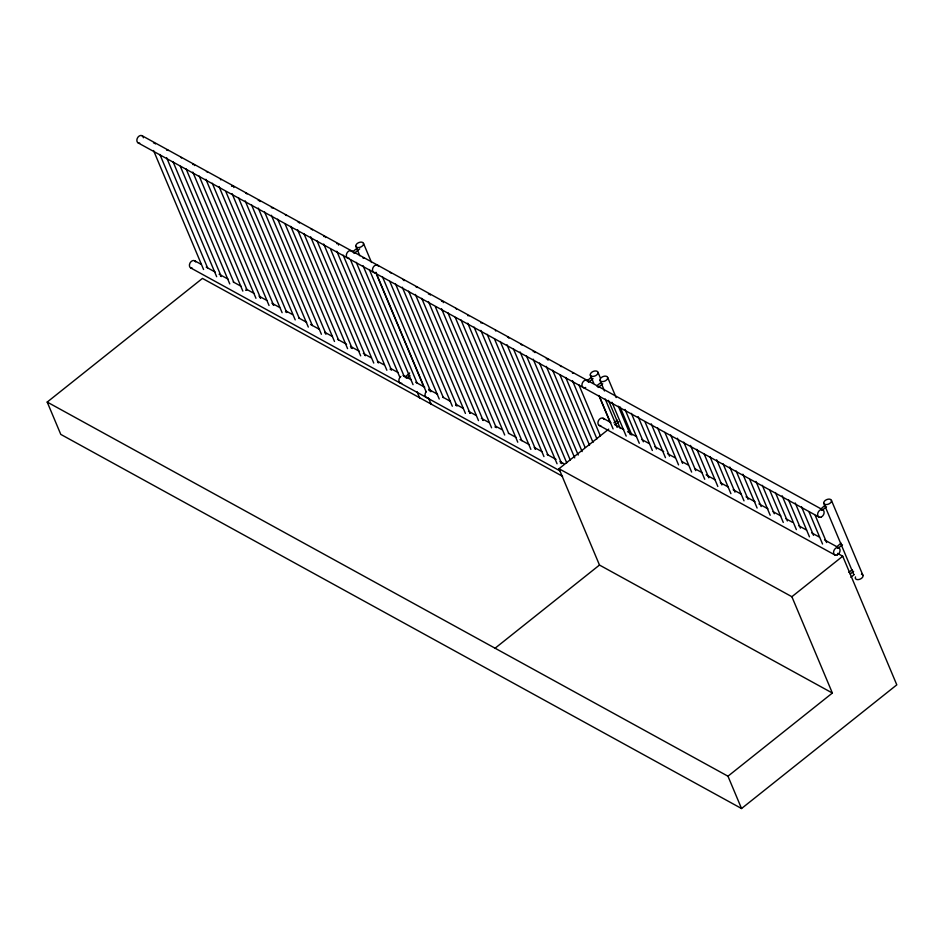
<?xml version="1.0" encoding="UTF-8"?>
<svg xmlns="http://www.w3.org/2000/svg" width="944" height="944" viewBox="0 0 944 944"><rect width="100%" height="100%" fill="white"/><g stroke="black" fill="none" stroke-linecap="round" stroke-linejoin="round"><path stroke-width="1.42" d="M409.661 372.974L405.141 377.069A4.083 2.962 -61.2 0 0 403.371 375.629M587.05 380.892L591.628 376.998M825.115 505.158L820.607 509.253M841.08 543.13L836.502 547.036M837.576 553.385L842.721 556.217L896.8 684.848L741.547 808.524L60.782 434.393L47.2 402.073L202.453 278.409L562.565 476.307M357.186 248.154L352.631 251.788L353.729 252.52M354.035 253.429L359.735 248.886M409.92 375.523L406.498 378.249L405.094 376.609M588.478 382.273L593.033 378.638M601.34 382.178L596.773 385.801L597.882 386.533M602.744 383.819L598.177 387.453L598.024 386.769M613.883 422.877L617.305 420.151M47.2 402.073L727.966 776.204L832.372 693.038L599.487 565.055L559.001 468.731L608.715 429.131M615.287 424.517L618.698 421.791M495.081 648.221L599.487 565.055M821.964 510.433L826.519 506.798M837.93 548.405L842.485 544.782M559.001 468.731L791.874 596.714L842.721 556.217M848.809 572.371L852.231 569.645M850.214 574.011L853.636 571.285M850.874 577.28L854.285 574.554M587.074 380.621L588.431 381.813M820.56 508.792L821.492 509.3M836.526 546.765L837.883 547.945M142.072 135.724L822.838 509.854M138.143 142.898L818.908 517.017M603.133 418.263L610.851 422.511M614.721 424.635L623.736 429.579M627.595 431.703L636.61 436.659M641.755 439.491L649.484 443.739M654.64 446.571L663.656 451.527M667.514 453.639L675.243 457.887M681.674 461.427L688.117 464.967M694.56 468.507L702.277 472.755M706.147 474.879L715.163 479.823M720.307 482.655L728.036 486.903M733.181 489.735L740.91 493.983M746.067 496.815L755.07 501.771M758.941 503.884L767.956 508.84M773.101 511.672L780.83 515.92M785.974 518.752L792.417 522.292M798.86 525.832L806.577 530.068M811.734 532.9L819.463 537.148M824.608 539.98L838.768 547.768M599.204 425.425L834.838 554.93M194.629 260.756L201.072 264.296M206.217 267.128L215.232 272.073M219.102 274.197L228.118 279.153M233.262 281.985L240.991 286.233M246.136 289.065L253.865 293.301M259.022 296.133L266.739 300.381M271.896 303.213L279.625 307.461M286.056 311.001L292.498 314.541M298.929 318.069L306.658 322.317M310.529 324.441L319.532 329.397M324.689 332.229L332.418 336.477M337.563 339.309L346.578 344.253M350.436 346.377L359.452 351.333M363.322 353.457L371.039 357.705M377.482 361.245L383.925 364.785M390.356 368.313L398.085 372.561M403.23 375.393L410.959 379.641M415.69 382.249L424.706 387.193M428.576 389.317L437.591 394.273M442.736 397.105L450.465 401.353M455.61 404.185L463.339 408.433M468.495 411.254L476.213 415.502M481.369 418.334L489.098 422.582M495.529 426.122L501.972 429.662M508.403 433.202L516.132 437.438M520.002 439.562L529.006 444.518M534.162 447.35L541.891 451.598M547.036 454.43L556.051 459.374M559.91 461.498L563.78 463.622M190.7 267.919L559.851 470.796M431.314 391.453L430.889 390.745A4.083 2.962 -61.2 0 0 428.706 390.025M831.463 500.45A4.083 2.443 -22.8 0 1 826.26 504.592A4.083 2.443 -22.8 0 1 825.162 500.497A4.083 2.443 -22.8 0 1 831.463 500.45L863.005 575.486M823.793 503.246L853.647 574.259M815.238 515.459L826.625 542.54M808.89 511.53L822.554 544.015M801.586 506.916L813.527 535.342M795.237 502.975L809.456 536.829M788.488 499.718L800.441 528.144M782.139 495.789L796.37 529.631M775.402 492.52L787.355 520.958M769.62 489.948L783.272 522.433M762.304 485.334L774.257 513.76M755.955 481.393L770.186 515.247M749.784 479.493L761.171 506.562M742.869 474.207L757.1 508.049M791.874 596.714L832.372 693.038M736.119 470.938L748.073 499.376M729.771 467.009L744.002 500.851M723.033 463.74L734.987 492.178M716.685 459.811L730.916 493.653M709.947 456.554L721.889 484.98M704.165 453.97L717.818 486.467M696.849 449.356L708.802 477.782M690.501 445.426L704.731 479.269M683.763 442.158L695.716 470.596M677.414 438.228L691.633 472.071M670.665 434.972L682.618 463.398M664.895 432.387L678.547 464.885M657.579 427.774L669.532 456.2M651.23 423.844L665.461 457.687M645.059 421.933L656.434 449.014M638.132 416.646L652.363 450.489M631.394 413.378L643.348 441.816M625.046 409.448L639.277 443.291M607.676 377.47A4.083 2.443 -22.8 0 1 602.473 381.612A4.083 2.443 -22.8 0 1 601.375 377.506A4.083 2.443 -22.8 0 1 607.676 377.47L616.125 397.566M620.066 406.947L631.902 435.09M618.308 406.191L630.25 434.618M611.96 402.25L626.179 436.104M597.965 372.29A4.083 2.443 -22.8 0 1 592.761 376.432A4.083 2.443 -22.8 0 1 591.664 372.325A4.083 2.443 -22.8 0 1 597.965 372.29L600.254 377.718M600.006 380.255L604.514 390.981M608.455 400.362L620.291 428.493M605.21 398.993L617.164 427.42M599.428 396.409L613.093 428.906M590.295 375.075L593.729 383.229M598.862 395.453L610.284 422.629M578.825 384.68L600.431 436.069M572.489 380.751L596.927 438.901M565.739 377.482L593.021 442.394M559.957 374.91L589.516 445.226M727.966 776.204L741.547 808.524M552.653 370.296L585.044 447.373M546.305 366.366L582.118 451.562M539.555 363.098L578.212 455.055M533.207 359.168L574.707 457.887M526.469 355.9L570.235 460.023M520.12 351.97L566.73 462.867M513.371 348.702L561.692 463.646M507.022 344.784L557.054 463.775M500.285 341.516L548.027 455.102M494.503 338.943L543.956 456.589M487.187 334.318L535.508 449.261M480.85 330.388L530.87 449.391M474.1 327.12L521.843 440.718M467.752 323.202L517.772 442.193M461.014 319.933L508.757 433.52M455.232 317.349L504.686 435.007M447.916 312.735L496.237 427.679M441.568 308.806L491.588 427.809M435.396 306.894L483.139 420.481A2.171 1.298 -22.8 0 0 482.986 420.186M428.482 301.608L478.502 420.611M421.732 298.339L470.053 413.283M415.384 294.422L465.416 413.413M408.646 291.153L456.967 406.097M402.297 287.224L452.318 406.227M395.548 283.955L443.302 397.542M389.778 281.383L439.231 399.029M382.462 276.757L430.783 391.701M376.113 272.84L426.133 391.831M363.523 243.446A4.083 2.443 -22.8 0 1 358.319 247.588A4.083 2.443 -22.8 0 1 357.233 243.481A4.083 2.443 -22.8 0 1 363.523 243.446L371.523 262.467M376.656 274.692L423.49 386.084M428.623 398.309L430.912 403.749M369.352 269.559L417.118 383.158M355.864 246.231L359.853 255.741M416.965 391.595L419.82 398.38M363.015 265.63L413.047 384.645M356.266 262.361L404.008 375.96M350.484 259.789L399.937 377.435M343.179 255.175L391.489 370.119M336.831 251.246L386.851 370.249M330.648 249.322L378.402 362.921A2.171 1.298 -22.8 0 0 377.954 362.39M323.733 244.048L373.753 363.051M316.995 240.779L365.304 355.723M310.647 236.85L360.667 355.853M303.897 233.581L352.218 348.525M297.549 229.663L347.581 348.655M290.811 226.395L338.554 339.982M285.029 223.822L334.483 341.468M277.713 219.197L326.034 334.141M271.376 215.267L321.397 334.27M264.627 211.999L312.37 325.597M258.278 208.069L308.299 327.072M251.529 204.813L299.283 318.399M245.192 200.883L295.212 319.886M238.443 197.615L286.764 312.558M232.094 193.685L282.114 312.688M225.923 191.774L273.666 305.36A2.171 1.298 -22.8 0 0 273.229 304.829M219.008 186.487L269.028 305.49M212.258 183.219L260.579 298.162M205.91 179.301L255.942 298.292M199.172 176.032L246.915 289.619M192.824 172.103L242.844 291.106M186.074 168.834L233.829 282.421M180.304 166.262L229.758 283.908M172.988 161.636L221.309 276.58M166.64 157.719L216.66 276.71M159.89 154.45L207.645 268.037M153.553 150.521L203.574 269.524M861.435 574.223A4.083 2.443 -22.8 0 1 862.509 577.339A4.083 2.443 -22.8 0 1 857.482 579.628A4.083 2.443 -22.8 0 1 855.535 576.914M600.762 425.661A4.083 2.962 -61.2 0 1 598.567 420.422A4.083 2.962 -61.2 0 1 604.172 419.455M585.681 387.477A4.083 2.962 -61.2 0 1 582.047 385.766A4.083 2.962 -61.2 0 1 584.218 380.715A4.083 2.962 -61.2 0 1 588.23 381.541M143.11 136.915A4.083 2.962 -61.2 0 1 143.346 137.777M139.712 143.122A4.083 2.962 -61.2 0 1 137.269 138.367A4.083 2.962 -61.2 0 1 142.686 136.219M376.208 272.356A4.083 2.962 -61.2 0 1 372.573 270.645A4.083 2.962 -61.2 0 1 374.744 265.594A4.083 2.962 -61.2 0 1 378.756 266.42M427.915 397.66A4.083 2.962 -61.2 0 1 425.166 395.819A4.083 2.962 -61.2 0 1 426.31 391.536M192.269 268.155A4.083 2.962 -61.2 0 1 190.063 262.916A4.083 2.962 -61.2 0 1 195.668 261.948M285.43 214.902A2.171 1.298 -22.8 0 1 286.256 215.574M155.347 143.63A2.171 1.298 -22.8 0 1 155.371 143.984M153.518 142.957A2.171 1.298 -22.8 0 1 154.509 142.957M325.196 333.468A2.171 1.298 -22.8 0 1 325.597 333.61M271.341 207.715A2.171 1.298 -22.8 0 1 273.017 208.081M390.179 369.399A2.171 1.298 -22.8 0 1 391.052 369.588M336.796 243.682A2.171 1.298 -22.8 0 1 338.518 245.086M260.143 297.631A2.171 1.298 -22.8 0 1 260.426 297.867M206.406 171.69A2.171 1.298 -22.8 0 1 207.715 172.41M362.992 258.078A2.171 1.298 -22.8 0 1 364.384 258.219M245.652 290.304A2.171 1.298 -22.8 0 1 246.655 290.304M192.788 164.539A2.171 1.298 -22.8 0 1 194.641 165.566M350.885 250.868A2.171 1.298 -22.8 0 1 351.723 251.552M285.454 311.839A2.171 1.298 -22.8 0 1 286.315 312.027M231.528 186.275A2.171 1.298 -22.8 0 1 233.793 187.526M220.365 179.065A2.171 1.298 -22.8 0 1 220.825 179.95M180.693 157.341A2.171 1.298 -22.8 0 1 181.531 158.014M220.471 275.908A2.171 1.298 -22.8 0 1 220.861 276.049M166.604 150.155A2.171 1.298 -22.8 0 1 168.28 150.521M364.868 355.192A2.171 1.298 -22.8 0 1 365.151 355.428M311.131 229.239A2.171 1.298 -22.8 0 1 312.44 229.958M245.676 193.272A2.171 1.298 -22.8 0 1 246.986 193.992M260.084 201.19A2.171 1.298 -22.8 0 1 260.096 201.532M258.243 200.517A2.171 1.298 -22.8 0 1 259.635 200.659M325.09 236.625A2.171 1.298 -22.8 0 1 325.55 237.51M323.698 236.496A2.171 1.298 -22.8 0 1 324.701 236.484M350.908 347.805A2.171 1.298 -22.8 0 1 351.38 347.852M298.044 222.052A2.171 1.298 -22.8 0 1 299.366 223.114M401.743 383.276A4.083 2.962 -61.2 0 1 398.911 380.987A4.083 2.962 -61.2 0 1 400.87 376.432M430.075 402.746A4.083 2.443 -22.8 0 1 430.936 404.41M349.186 258.243A4.083 2.962 -61.2 0 1 346.743 253.488A4.083 2.962 -61.2 0 1 352.159 251.34M495.293 330.164A2.171 1.298 -22.8 0 1 495.753 331.049M534.67 448.589A2.171 1.298 -22.8 0 1 535.354 448.966M480.815 322.836A2.171 1.298 -22.8 0 1 482.49 323.202M546.269 358.803A2.171 1.298 -22.8 0 1 547.992 360.207M469.616 412.764A2.171 1.298 -22.8 0 1 469.9 412.988M415.879 286.811A2.171 1.298 -22.8 0 1 417.189 287.531M572.453 373.199A2.171 1.298 -22.8 0 1 573.846 373.328M455.657 405.377A2.171 1.298 -22.8 0 1 456.129 405.424M402.781 279.613A2.171 1.298 -22.8 0 1 404.115 280.687M560.358 366.001A2.171 1.298 -22.8 0 1 561.196 366.673M494.927 426.959A2.171 1.298 -22.8 0 1 495.789 427.148M441.532 301.254A2.171 1.298 -22.8 0 1 443.267 302.646M430.122 294.422A2.171 1.298 -22.8 0 1 430.299 295.071M428.446 294.056A2.171 1.298 -22.8 0 1 429.449 294.044M390.167 272.462A2.171 1.298 -22.8 0 1 391.005 273.135M429.945 391.028A2.171 1.298 -22.8 0 1 430.334 391.17M376.078 265.276A2.171 1.298 -22.8 0 1 377.753 265.642M520.604 344.359A2.171 1.298 -22.8 0 1 521.914 345.079M455.622 308.44A2.171 1.298 -22.8 0 1 456.459 309.113M467.717 315.638A2.171 1.298 -22.8 0 1 469.109 315.78M534.847 351.982A2.171 1.298 -22.8 0 1 535.024 352.631M533.171 351.616A2.171 1.298 -22.8 0 1 534.174 351.605M560.382 462.926A2.171 1.298 -22.8 0 1 560.854 462.973M507.518 337.173A2.171 1.298 -22.8 0 1 508.84 338.235M837.257 554.895A4.083 2.962 -61.2 0 0 839.381 548.252A4.083 2.962 -61.2 0 0 833.788 550.907A4.083 2.962 -61.2 0 0 837.257 554.895M821.327 516.982A4.083 2.962 -61.2 0 0 823.439 510.338A4.083 2.962 -61.2 0 0 817.846 512.993A4.083 2.962 -61.2 0 0 821.327 516.982"/></g></svg>
